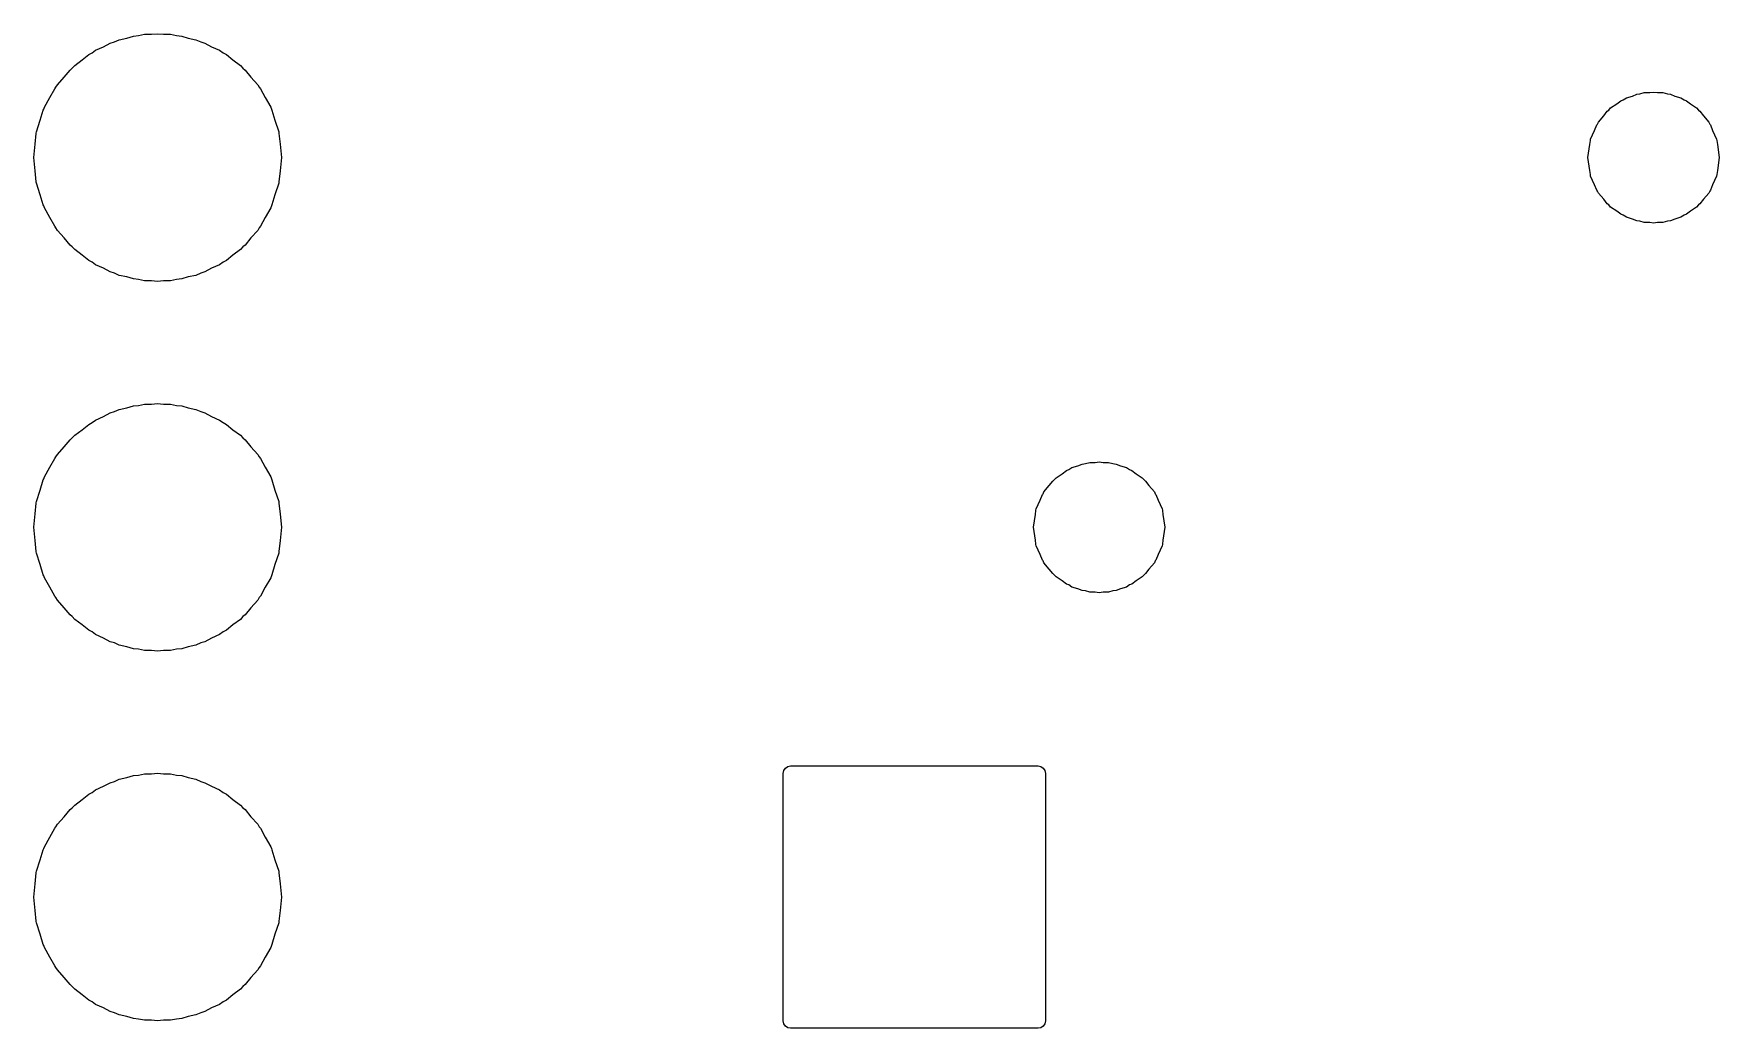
# Model space of a CAD drawing. Extents: x -3.86 to 1.02, y -1.6 to 1.02.
# Drawn here: x -2.1882 to -1.7322, y 0.0645 to 0.3335 of the extents above; entities that cross this region are included whole.
import ezdxf

# ---------------------------------------------------------------- set-up
doc = ezdxf.new("R2010")
doc.units = 0
doc.header["$MEASUREMENT"] = 0
doc.layers.add('BLACK', color=7, linetype='CONTINUOUS')

msp = doc.modelspace()

# ---------------------------------------------------------------- linework, layer by layer
at = {"layer": 'BLACK', "linetype": 'CONTINUOUS'}
for p, q in [((-2.16126, 0.33284), (-2.15985, 0.33298)), ((-2.15985, 0.33298), (-2.15823, 0.33332)), ((-2.15823, 0.33332), (-2.15635, 0.33332)), ((-2.15635, 0.33332), (-2.15472, 0.33348)), ((-2.15472, 0.33348), (-2.1531, 0.33332)), ((-2.1531, 0.33332), (-2.15122, 0.33332)), ((-2.15122, 0.33332), (-2.1496, 0.33298)), ((-2.1496, 0.33298), (-2.14819, 0.33284)), ((-2.17246, 0.3283), (-2.17148, 0.32902)), ((-2.17148, 0.32902), (-2.16935, 0.32996)), ((-2.16935, 0.32996), (-2.16754, 0.33093)), ((-2.16754, 0.33093), (-2.16639, 0.33128)), ((-2.16639, 0.33128), (-2.16508, 0.33186)), ((-2.16508, 0.33186), (-2.16302, 0.3323)), ((-2.16302, 0.3323), (-2.16126, 0.33284)), ((-2.14819, 0.33284), (-2.14643, 0.3323)), ((-2.14643, 0.3323), (-2.14437, 0.33186)), ((-2.14437, 0.33186), (-2.14306, 0.33128)), ((-2.14306, 0.33128), (-2.14191, 0.33093)), ((-2.14191, 0.33093), (-2.14009, 0.32996)), ((-2.14009, 0.32996), (-2.13797, 0.32902)), ((-2.13797, 0.32902), (-2.13699, 0.3283)), ((-2.1784, 0.32367), (-2.17781, 0.32416)), ((-2.17781, 0.32416), (-2.17714, 0.3249)), ((-2.17714, 0.3249), (-2.17508, 0.32639)), ((-2.17508, 0.32639), (-2.17332, 0.32784)), ((-2.17332, 0.32784), (-2.17246, 0.3283)), ((-2.13699, 0.3283), (-2.13612, 0.32784)), ((-2.13612, 0.32784), (-2.13437, 0.32639)), ((-2.13437, 0.32639), (-2.13231, 0.3249)), ((-2.13231, 0.3249), (-2.13164, 0.32416)), ((-2.13164, 0.32416), (-2.13105, 0.32367)), ((-2.18222, 0.31902), (-2.18183, 0.31969)), ((-2.18183, 0.31969), (-2.17998, 0.32175)), ((-2.17998, 0.32175), (-2.1784, 0.32367)), ((-2.13105, 0.32367), (-2.12947, 0.32175)), ((-2.12947, 0.32175), (-2.12762, 0.31969)), ((-2.12762, 0.31969), (-2.12723, 0.31902)), ((-2.18533, 0.31363), (-2.18383, 0.31623)), ((-2.18383, 0.31623), (-2.18256, 0.3186)), ((-2.18256, 0.3186), (-2.18222, 0.31902)), ((-2.12723, 0.31902), (-2.12689, 0.3186)), ((-2.12689, 0.3186), (-2.12562, 0.31623)), ((-2.12562, 0.31623), (-2.12412, 0.31363)), ((-1.75998, 0.31448), (-1.75886, 0.31534)), ((-1.75886, 0.31534), (-1.75824, 0.3156)), ((-1.75824, 0.3156), (-1.75738, 0.31615)), ((-1.75738, 0.31615), (-1.75574, 0.31663)), ((-1.75574, 0.31663), (-1.75458, 0.31711)), ((-1.75458, 0.31711), (-1.75373, 0.31722)), ((-1.75373, 0.31722), (-1.75253, 0.31757)), ((-1.75253, 0.31757), (-1.75105, 0.31757)), ((-1.75105, 0.31757), (-1.75, 0.31771)), ((-1.75, 0.31771), (-1.74895, 0.31757)), ((-1.74895, 0.31757), (-1.74747, 0.31757)), ((-1.74747, 0.31757), (-1.74627, 0.31722)), ((-1.74627, 0.31722), (-1.74542, 0.31711)), ((-1.74542, 0.31711), (-1.74426, 0.31663)), ((-1.74426, 0.31663), (-1.74262, 0.31615)), ((-1.74262, 0.31615), (-1.74176, 0.3156)), ((-1.74176, 0.3156), (-1.74114, 0.31534)), ((-1.74114, 0.31534), (-1.74002, 0.31448)), ((-2.18649, 0.31006), (-2.18566, 0.31281)), ((-2.18566, 0.31281), (-2.1855, 0.3131)), ((-2.1855, 0.3131), (-2.18533, 0.31363)), ((-2.12412, 0.31363), (-2.12394, 0.3131)), ((-2.12394, 0.3131), (-2.12379, 0.31281)), ((-2.12379, 0.31281), (-2.12296, 0.31006)), ((-1.76494, 0.3096), (-1.76348, 0.31128)), ((-1.76348, 0.31128), (-1.76253, 0.31252)), ((-1.76253, 0.31252), (-1.76216, 0.31281)), ((-1.76216, 0.31281), (-1.76163, 0.31342)), ((-1.76163, 0.31342), (-1.75998, 0.31448)), ((-1.74002, 0.31448), (-1.73837, 0.31342)), ((-1.73837, 0.31342), (-1.73784, 0.31281)), ((-1.73784, 0.31281), (-1.73747, 0.31252)), ((-1.73747, 0.31252), (-1.73652, 0.31128)), ((-1.73652, 0.31128), (-1.73506, 0.3096)), ((-2.18785, 0.30361), (-2.18756, 0.30653)), ((-2.18756, 0.30653), (-2.18753, 0.30663)), ((-2.18753, 0.30663), (-2.1875, 0.30697)), ((-2.1875, 0.30697), (-2.18649, 0.31006)), ((-2.12296, 0.31006), (-2.12195, 0.30697)), ((-2.12195, 0.30697), (-2.12192, 0.30663)), ((-2.12192, 0.30663), (-2.12189, 0.30653)), ((-2.12189, 0.30653), (-2.1216, 0.3036)), ((-1.76704, 0.305), (-1.76596, 0.30735)), ((-1.76596, 0.30735), (-1.76534, 0.30886)), ((-1.76534, 0.30886), (-1.76518, 0.30906)), ((-1.76518, 0.30906), (-1.76494, 0.3096)), ((-1.73506, 0.3096), (-1.73482, 0.30906)), ((-1.73482, 0.30906), (-1.73466, 0.30886)), ((-1.73466, 0.30886), (-1.73404, 0.30735)), ((-1.73404, 0.30735), (-1.73296, 0.305)), ((-2.18823, 0.3), (-2.18785, 0.30361)), ((-2.1216, 0.3036), (-2.12122, 0.3)), ((-1.76776, 0.3), (-1.76725, 0.30351)), ((-1.76725, 0.30351), (-1.76711, 0.30458)), ((-1.76711, 0.30458), (-1.76709, 0.30463)), ((-1.76709, 0.30463), (-1.76704, 0.305)), ((-1.73296, 0.305), (-1.73291, 0.30463)), ((-1.73291, 0.30463), (-1.73289, 0.30458)), ((-1.73289, 0.30458), (-1.73275, 0.3035)), ((-1.73275, 0.3035), (-1.73224, 0.3)), ((-2.18785, 0.29639), (-2.18823, 0.3)), ((-2.1216, 0.2964), (-2.12189, 0.29347)), ((-2.12122, 0.3), (-2.1216, 0.2964)), ((-1.76725, 0.2965), (-1.76776, 0.3)), ((-1.76711, 0.29541), (-1.76725, 0.2965)), ((-1.73275, 0.2965), (-1.73289, 0.29541)), ((-1.73224, 0.3), (-1.73275, 0.2965)), ((-2.18756, 0.29347), (-2.18785, 0.29639)), ((-2.18753, 0.29337), (-2.18756, 0.29347)), ((-2.1875, 0.29303), (-2.18753, 0.29337)), ((-2.18649, 0.28994), (-2.1875, 0.29303)), ((-2.12195, 0.29303), (-2.12296, 0.28994)), ((-2.12192, 0.29337), (-2.12195, 0.29303)), ((-2.12189, 0.29347), (-2.12192, 0.29337)), ((-1.76709, 0.29537), (-1.76711, 0.29541)), ((-1.76704, 0.295), (-1.76709, 0.29537)), ((-1.76596, 0.29265), (-1.76704, 0.295)), ((-1.76534, 0.29114), (-1.76596, 0.29265)), ((-1.73404, 0.29265), (-1.73466, 0.29114)), ((-1.73296, 0.295), (-1.73404, 0.29265)), ((-1.73291, 0.29537), (-1.73296, 0.295)), ((-1.73289, 0.29541), (-1.73291, 0.29537)), ((-2.18566, 0.28719), (-2.18649, 0.28994)), ((-2.12296, 0.28994), (-2.12379, 0.28719)), ((-1.76518, 0.29094), (-1.76534, 0.29114)), ((-1.76494, 0.2904), (-1.76518, 0.29094)), ((-1.76348, 0.28872), (-1.76494, 0.2904)), ((-1.76253, 0.28747), (-1.76348, 0.28872)), ((-1.76216, 0.28719), (-1.76253, 0.28747)), ((-1.73747, 0.28747), (-1.73784, 0.28719)), ((-1.73652, 0.28872), (-1.73747, 0.28747)), ((-1.73506, 0.2904), (-1.73652, 0.28872)), ((-1.73482, 0.29094), (-1.73506, 0.2904)), ((-1.73466, 0.29114), (-1.73482, 0.29094)), ((-2.1855, 0.2869), (-2.18566, 0.28719)), ((-2.18533, 0.28637), (-2.1855, 0.2869)), ((-2.18383, 0.28377), (-2.18533, 0.28637)), ((-2.18256, 0.2814), (-2.18383, 0.28377)), ((-2.12562, 0.28377), (-2.12689, 0.2814)), ((-2.12412, 0.28637), (-2.12562, 0.28377)), ((-2.12394, 0.2869), (-2.12412, 0.28637)), ((-2.12379, 0.28719), (-2.12394, 0.2869)), ((-1.76163, 0.28658), (-1.76216, 0.28719)), ((-1.75998, 0.28552), (-1.76163, 0.28658)), ((-1.75886, 0.28466), (-1.75998, 0.28552)), ((-1.75824, 0.28441), (-1.75886, 0.28466)), ((-1.75738, 0.28385), (-1.75824, 0.28441)), ((-1.75574, 0.28337), (-1.75738, 0.28385)), ((-1.75458, 0.28289), (-1.75574, 0.28337)), ((-1.75373, 0.28278), (-1.75458, 0.28289)), ((-1.75253, 0.28242), (-1.75373, 0.28278)), ((-1.74627, 0.28278), (-1.74747, 0.28242)), ((-1.74542, 0.28289), (-1.74627, 0.28278)), ((-1.74426, 0.28337), (-1.74542, 0.28289)), ((-1.74262, 0.28385), (-1.74426, 0.28337)), ((-1.74176, 0.28441), (-1.74262, 0.28385)), ((-1.74114, 0.28466), (-1.74176, 0.28441)), ((-1.74002, 0.28552), (-1.74114, 0.28466)), ((-1.73837, 0.28658), (-1.74002, 0.28552)), ((-1.73784, 0.28719), (-1.73837, 0.28658)), ((-2.18222, 0.28098), (-2.18256, 0.2814)), ((-2.18183, 0.28031), (-2.18222, 0.28098)), ((-2.17998, 0.27825), (-2.18183, 0.28031)), ((-2.1784, 0.27633), (-2.17998, 0.27825)), ((-2.12947, 0.27825), (-2.13105, 0.27633)), ((-2.12762, 0.28031), (-2.12947, 0.27825)), ((-2.12723, 0.28098), (-2.12762, 0.28031)), ((-2.12689, 0.2814), (-2.12723, 0.28098)), ((-1.75105, 0.28242), (-1.75253, 0.28242)), ((-1.75, 0.28229), (-1.75105, 0.28242)), ((-1.74895, 0.28242), (-1.75, 0.28229)), ((-1.74747, 0.28242), (-1.74895, 0.28242)), ((-2.17781, 0.27584), (-2.1784, 0.27633)), ((-2.17714, 0.2751), (-2.17781, 0.27584)), ((-2.17508, 0.27361), (-2.17714, 0.2751)), ((-2.17332, 0.27216), (-2.17508, 0.27361)), ((-2.13436, 0.27361), (-2.13612, 0.27216)), ((-2.13231, 0.2751), (-2.13436, 0.27361)), ((-2.13164, 0.27584), (-2.13231, 0.2751)), ((-2.13105, 0.27633), (-2.13164, 0.27584)), ((-2.17246, 0.2717), (-2.17332, 0.27216)), ((-2.17148, 0.27098), (-2.17246, 0.2717)), ((-2.16935, 0.27004), (-2.17148, 0.27098)), ((-2.16754, 0.26907), (-2.16935, 0.27004)), ((-2.16639, 0.26872), (-2.16754, 0.26907)), ((-2.14191, 0.26907), (-2.14306, 0.26872)), ((-2.14009, 0.27004), (-2.14191, 0.26907)), ((-2.13797, 0.27098), (-2.14009, 0.27004)), ((-2.13699, 0.2717), (-2.13797, 0.27098)), ((-2.13612, 0.27216), (-2.13699, 0.2717)), ((-2.16508, 0.26814), (-2.16639, 0.26872)), ((-2.16302, 0.2677), (-2.16508, 0.26814)), ((-2.16126, 0.26716), (-2.16302, 0.2677)), ((-2.15985, 0.26703), (-2.16126, 0.26716)), ((-2.15823, 0.26668), (-2.15985, 0.26703)), ((-2.15635, 0.26668), (-2.15823, 0.26668)), ((-2.15472, 0.26652), (-2.15635, 0.26668)), ((-2.1531, 0.26668), (-2.15472, 0.26652)), ((-2.15122, 0.26668), (-2.1531, 0.26668)), ((-2.1496, 0.26703), (-2.15122, 0.26668)), ((-2.14819, 0.26716), (-2.1496, 0.26703)), ((-2.14643, 0.2677), (-2.14819, 0.26716)), ((-2.14437, 0.26814), (-2.14643, 0.2677)), ((-2.14306, 0.26872), (-2.14437, 0.26814)), ((-2.16302, 0.2323), (-2.16126, 0.23284)), ((-2.16126, 0.23284), (-2.15985, 0.23297)), ((-2.15985, 0.23297), (-2.15823, 0.23332)), ((-2.15823, 0.23332), (-2.15635, 0.23332)), ((-2.15635, 0.23332), (-2.15472, 0.23348)), ((-2.15472, 0.23348), (-2.1531, 0.23332)), ((-2.1531, 0.23332), (-2.15122, 0.23332)), ((-2.15122, 0.23332), (-2.1496, 0.23297)), ((-2.1496, 0.23297), (-2.14819, 0.23284)), ((-2.14819, 0.23284), (-2.14643, 0.2323)), ((-2.17332, 0.22784), (-2.17246, 0.2283)), ((-2.17246, 0.2283), (-2.17148, 0.22901)), ((-2.17148, 0.22901), (-2.16935, 0.22996)), ((-2.16935, 0.22996), (-2.16754, 0.23093)), ((-2.16754, 0.23093), (-2.16639, 0.23128)), ((-2.16639, 0.23128), (-2.16508, 0.23186)), ((-2.16508, 0.23186), (-2.16302, 0.2323)), ((-2.14643, 0.2323), (-2.14437, 0.23186)), ((-2.14437, 0.23186), (-2.14306, 0.23128)), ((-2.14306, 0.23128), (-2.14191, 0.23093)), ((-2.14191, 0.23093), (-2.14009, 0.22996)), ((-2.14009, 0.22996), (-2.13797, 0.22901)), ((-2.13797, 0.22901), (-2.13699, 0.2283)), ((-2.13699, 0.2283), (-2.13612, 0.22784)), ((-2.17998, 0.22175), (-2.1784, 0.22367)), ((-2.1784, 0.22367), (-2.17781, 0.22416)), ((-2.17781, 0.22416), (-2.17714, 0.2249)), ((-2.17714, 0.2249), (-2.17508, 0.2264)), ((-2.17508, 0.2264), (-2.17332, 0.22784)), ((-2.13612, 0.22784), (-2.13437, 0.22639)), ((-2.13437, 0.22639), (-2.13231, 0.2249)), ((-2.13231, 0.2249), (-2.13164, 0.22416)), ((-2.13164, 0.22416), (-2.13105, 0.22367)), ((-2.13105, 0.22367), (-2.12947, 0.22175)), ((-2.18256, 0.2186), (-2.18222, 0.21902)), ((-2.18222, 0.21902), (-2.18183, 0.21969)), ((-2.18183, 0.21969), (-2.17998, 0.22175)), ((-2.12947, 0.22175), (-2.12762, 0.21969)), ((-2.12762, 0.21969), (-2.12723, 0.21902)), ((-2.12723, 0.21902), (-2.12689, 0.2186)), ((-2.18533, 0.21363), (-2.18383, 0.21623)), ((-2.18383, 0.21623), (-2.18256, 0.2186)), ((-2.12689, 0.2186), (-2.12562, 0.21623)), ((-2.12562, 0.21623), (-2.12412, 0.21363)), ((-1.91163, 0.21342), (-1.90998, 0.21448)), ((-1.90998, 0.21448), (-1.90886, 0.21534)), ((-1.90886, 0.21534), (-1.90824, 0.2156)), ((-1.90824, 0.2156), (-1.90738, 0.21615)), ((-1.90738, 0.21615), (-1.90574, 0.21663)), ((-1.90574, 0.21663), (-1.90458, 0.21711)), ((-1.90458, 0.21711), (-1.90373, 0.21722)), ((-1.90373, 0.21722), (-1.90253, 0.21757)), ((-1.90253, 0.21757), (-1.90105, 0.21757)), ((-1.90105, 0.21757), (-1.9, 0.21771)), ((-1.9, 0.21771), (-1.89895, 0.21757)), ((-1.89895, 0.21757), (-1.89747, 0.21757)), ((-1.89747, 0.21757), (-1.89627, 0.21722)), ((-1.89627, 0.21722), (-1.89542, 0.21711)), ((-1.89542, 0.21711), (-1.89426, 0.21663)), ((-1.89426, 0.21663), (-1.89262, 0.21615)), ((-1.89262, 0.21615), (-1.89176, 0.2156)), ((-1.89176, 0.2156), (-1.89114, 0.21534)), ((-1.89114, 0.21534), (-1.89002, 0.21447)), ((-1.89002, 0.21447), (-1.88837, 0.21342)), ((-2.1875, 0.20697), (-2.18649, 0.21006)), ((-2.18649, 0.21006), (-2.18566, 0.21281)), ((-2.18566, 0.21281), (-2.1855, 0.2131)), ((-2.1855, 0.2131), (-2.18533, 0.21363)), ((-2.12412, 0.21363), (-2.12394, 0.2131)), ((-2.12394, 0.2131), (-2.12379, 0.21281)), ((-2.12379, 0.21281), (-2.12296, 0.21006)), ((-2.12296, 0.21006), (-2.12195, 0.20697)), ((-1.91494, 0.2096), (-1.91348, 0.21128)), ((-1.91348, 0.21128), (-1.91253, 0.21252)), ((-1.91253, 0.21252), (-1.91216, 0.21281)), ((-1.91216, 0.21281), (-1.91163, 0.21342)), ((-1.88837, 0.21342), (-1.88784, 0.21281)), ((-1.88784, 0.21281), (-1.88747, 0.21252)), ((-1.88747, 0.21252), (-1.88652, 0.21128)), ((-1.88652, 0.21128), (-1.88506, 0.2096)), ((-2.18785, 0.20361), (-2.18756, 0.20653)), ((-2.18756, 0.20653), (-2.18753, 0.20663)), ((-2.18753, 0.20663), (-2.1875, 0.20697)), ((-2.12195, 0.20697), (-2.12192, 0.20663)), ((-2.12192, 0.20663), (-2.12189, 0.20653)), ((-2.12189, 0.20653), (-2.1216, 0.2036)), ((-1.91704, 0.205), (-1.91596, 0.20735)), ((-1.91596, 0.20735), (-1.91534, 0.20886)), ((-1.91534, 0.20886), (-1.91518, 0.20906)), ((-1.91518, 0.20906), (-1.91494, 0.2096)), ((-1.88506, 0.2096), (-1.88482, 0.20906)), ((-1.88482, 0.20906), (-1.88466, 0.20886)), ((-1.88466, 0.20886), (-1.88404, 0.20735)), ((-1.88404, 0.20735), (-1.88296, 0.205)), ((-2.18823, 0.2), (-2.18785, 0.20361)), ((-2.1216, 0.2036), (-2.12122, 0.2)), ((-1.91776, 0.2), (-1.91725, 0.20351)), ((-1.91725, 0.20351), (-1.91711, 0.20458)), ((-1.91711, 0.20458), (-1.91709, 0.20463)), ((-1.91709, 0.20463), (-1.91704, 0.205)), ((-1.88296, 0.205), (-1.88291, 0.20463)), ((-1.88291, 0.20463), (-1.88289, 0.20458)), ((-1.88289, 0.20458), (-1.88275, 0.2035)), ((-1.88275, 0.2035), (-1.88224, 0.2)), ((-2.18785, 0.19639), (-2.18823, 0.2)), ((-2.18756, 0.19347), (-2.18785, 0.19639)), ((-2.1216, 0.1964), (-2.12189, 0.19347)), ((-2.12122, 0.2), (-2.1216, 0.1964)), ((-1.91725, 0.19649), (-1.91776, 0.2)), ((-1.91711, 0.19542), (-1.91725, 0.19649)), ((-1.88275, 0.1965), (-1.88289, 0.19542)), ((-1.88224, 0.2), (-1.88275, 0.1965)), ((-2.18753, 0.19337), (-2.18756, 0.19347)), ((-2.1875, 0.19303), (-2.18753, 0.19337)), ((-2.18649, 0.18994), (-2.1875, 0.19303)), ((-2.12195, 0.19303), (-2.12296, 0.18994)), ((-2.12192, 0.19337), (-2.12195, 0.19303)), ((-2.12189, 0.19347), (-2.12192, 0.19337)), ((-1.91709, 0.19537), (-1.91711, 0.19542)), ((-1.91704, 0.195), (-1.91709, 0.19537)), ((-1.91596, 0.19265), (-1.91704, 0.195)), ((-1.91534, 0.19114), (-1.91596, 0.19265)), ((-1.88404, 0.19265), (-1.88466, 0.19114)), ((-1.88296, 0.195), (-1.88404, 0.19265)), ((-1.88291, 0.19537), (-1.88296, 0.195)), ((-1.88289, 0.19542), (-1.88291, 0.19537)), ((-2.18566, 0.18719), (-2.18649, 0.18994)), ((-2.1855, 0.1869), (-2.18566, 0.18719)), ((-2.12379, 0.18719), (-2.12394, 0.1869)), ((-2.12296, 0.18994), (-2.12379, 0.18719)), ((-1.91518, 0.19094), (-1.91534, 0.19114)), ((-1.91494, 0.1904), (-1.91518, 0.19094)), ((-1.91348, 0.18872), (-1.91494, 0.1904)), ((-1.91253, 0.18748), (-1.91348, 0.18872)), ((-1.91216, 0.18719), (-1.91253, 0.18748)), ((-1.91163, 0.18658), (-1.91216, 0.18719)), ((-1.88784, 0.18719), (-1.88837, 0.18658)), ((-1.88747, 0.18748), (-1.88784, 0.18719)), ((-1.88652, 0.18872), (-1.88747, 0.18748)), ((-1.88506, 0.1904), (-1.88652, 0.18872)), ((-1.88482, 0.19094), (-1.88506, 0.1904)), ((-1.88466, 0.19114), (-1.88482, 0.19094)), ((-2.18533, 0.18637), (-2.1855, 0.1869)), ((-2.18383, 0.18377), (-2.18533, 0.18637)), ((-2.18256, 0.1814), (-2.18383, 0.18377)), ((-2.12562, 0.18377), (-2.12689, 0.1814)), ((-2.12412, 0.18637), (-2.12562, 0.18377)), ((-2.12394, 0.1869), (-2.12412, 0.18637)), ((-1.90998, 0.18552), (-1.91163, 0.18658)), ((-1.90886, 0.18466), (-1.90998, 0.18552)), ((-1.90824, 0.18441), (-1.90886, 0.18466)), ((-1.90738, 0.18385), (-1.90824, 0.18441)), ((-1.90574, 0.18337), (-1.90738, 0.18385)), ((-1.90458, 0.18289), (-1.90574, 0.18337)), ((-1.90373, 0.18278), (-1.90458, 0.18289)), ((-1.90253, 0.18243), (-1.90373, 0.18278)), ((-1.90105, 0.18243), (-1.90253, 0.18243)), ((-1.9, 0.18229), (-1.90105, 0.18243)), ((-1.89895, 0.18243), (-1.9, 0.18229)), ((-1.89747, 0.18243), (-1.89895, 0.18243)), ((-1.89627, 0.18278), (-1.89747, 0.18243)), ((-1.89542, 0.18289), (-1.89627, 0.18278)), ((-1.89426, 0.18337), (-1.89542, 0.18289)), ((-1.89262, 0.18385), (-1.89426, 0.18337)), ((-1.89176, 0.18441), (-1.89262, 0.18385)), ((-1.89114, 0.18466), (-1.89176, 0.18441)), ((-1.89002, 0.18552), (-1.89114, 0.18466)), ((-1.88837, 0.18658), (-1.89002, 0.18552)), ((-2.18222, 0.18098), (-2.18256, 0.1814)), ((-2.18183, 0.18031), (-2.18222, 0.18098)), ((-2.17998, 0.17825), (-2.18183, 0.18031)), ((-2.1784, 0.17633), (-2.17998, 0.17825)), ((-2.12947, 0.17825), (-2.13105, 0.17633)), ((-2.12762, 0.18031), (-2.12947, 0.17825)), ((-2.12723, 0.18098), (-2.12762, 0.18031)), ((-2.12689, 0.1814), (-2.12723, 0.18098)), ((-2.17781, 0.17584), (-2.1784, 0.17633)), ((-2.17714, 0.1751), (-2.17781, 0.17584)), ((-2.17508, 0.17361), (-2.17714, 0.1751)), ((-2.17332, 0.17216), (-2.17508, 0.17361)), ((-2.13436, 0.17361), (-2.13612, 0.17216)), ((-2.13231, 0.1751), (-2.13436, 0.17361)), ((-2.13164, 0.17584), (-2.13231, 0.1751)), ((-2.13105, 0.17633), (-2.13164, 0.17584)), ((-2.17246, 0.1717), (-2.17332, 0.17216)), ((-2.17148, 0.17098), (-2.17246, 0.1717)), ((-2.16935, 0.17004), (-2.17148, 0.17098)), ((-2.16754, 0.16907), (-2.16935, 0.17004)), ((-2.16639, 0.16872), (-2.16754, 0.16907)), ((-2.16508, 0.16814), (-2.16639, 0.16872)), ((-2.14306, 0.16872), (-2.14437, 0.16814)), ((-2.14191, 0.16907), (-2.14306, 0.16872)), ((-2.14009, 0.17004), (-2.14191, 0.16907)), ((-2.13797, 0.17098), (-2.14009, 0.17004)), ((-2.13699, 0.1717), (-2.13797, 0.17098)), ((-2.13612, 0.17216), (-2.13699, 0.1717)), ((-2.16302, 0.1677), (-2.16508, 0.16814)), ((-2.16126, 0.16716), (-2.16302, 0.1677)), ((-2.15985, 0.16703), (-2.16126, 0.16716)), ((-2.15823, 0.16668), (-2.15985, 0.16703)), ((-2.15635, 0.16668), (-2.15823, 0.16668)), ((-2.15472, 0.16652), (-2.15635, 0.16668)), ((-2.1531, 0.16668), (-2.15472, 0.16652)), ((-2.15122, 0.16668), (-2.1531, 0.16668)), ((-2.1496, 0.16703), (-2.15122, 0.16668)), ((-2.14819, 0.16716), (-2.1496, 0.16703)), ((-2.14643, 0.1677), (-2.14819, 0.16716)), ((-2.14437, 0.16814), (-2.14643, 0.1677)), ((-2.16508, 0.13186), (-2.16302, 0.1323)), ((-2.16302, 0.1323), (-2.16126, 0.13284)), ((-2.16126, 0.13284), (-2.15985, 0.13298)), ((-2.15985, 0.13298), (-2.15823, 0.13332)), ((-2.15823, 0.13332), (-2.15635, 0.13332)), ((-2.15635, 0.13332), (-2.15472, 0.13348)), ((-2.15472, 0.13348), (-2.1531, 0.13332)), ((-2.1531, 0.13332), (-2.15122, 0.13332)), ((-2.15122, 0.13332), (-2.1496, 0.13298)), ((-2.1496, 0.13298), (-2.14819, 0.13284)), ((-2.14819, 0.13284), (-2.14643, 0.1323)), ((-2.14643, 0.1323), (-2.14437, 0.13186)), ((-1.98547, 0.13347), (-1.98532, 0.13423)), ((-1.98547, 0.06654), (-1.98547, 0.13347)), ((-1.98532, 0.13423), (-1.98488, 0.13488)), ((-1.98488, 0.13488), (-1.98423, 0.13532)), ((-1.98423, 0.13532), (-1.98346, 0.13547)), ((-1.98346, 0.13547), (-1.91654, 0.13547)), ((-1.91654, 0.13547), (-1.91577, 0.13532)), ((-1.91577, 0.13532), (-1.91512, 0.13488)), ((-1.91512, 0.13488), (-1.91468, 0.13423)), ((-1.91468, 0.13423), (-1.91453, 0.13347)), ((-1.91453, 0.13347), (-1.91453, 0.06654)), ((-2.17508, 0.1264), (-2.17332, 0.12784)), ((-2.17332, 0.12784), (-2.17246, 0.1283)), ((-2.17246, 0.1283), (-2.17148, 0.12901)), ((-2.17148, 0.12901), (-2.16935, 0.12996)), ((-2.16935, 0.12996), (-2.16754, 0.13093)), ((-2.16754, 0.13093), (-2.16639, 0.13128)), ((-2.16639, 0.13128), (-2.16508, 0.13186)), ((-2.14437, 0.13186), (-2.14306, 0.13128)), ((-2.14306, 0.13128), (-2.14191, 0.13093)), ((-2.14191, 0.13093), (-2.14009, 0.12996)), ((-2.14009, 0.12996), (-2.13797, 0.12901)), ((-2.13797, 0.12901), (-2.13699, 0.1283)), ((-2.13699, 0.1283), (-2.13612, 0.12784)), ((-2.13612, 0.12784), (-2.13437, 0.12639)), ((-2.17998, 0.12175), (-2.1784, 0.12367)), ((-2.1784, 0.12367), (-2.17781, 0.12416)), ((-2.17781, 0.12416), (-2.17714, 0.1249)), ((-2.17714, 0.1249), (-2.17508, 0.1264)), ((-2.13437, 0.12639), (-2.13231, 0.1249)), ((-2.13231, 0.1249), (-2.13164, 0.12416)), ((-2.13164, 0.12416), (-2.13105, 0.12367)), ((-2.13105, 0.12367), (-2.12947, 0.12175)), ((-2.18383, 0.11623), (-2.18256, 0.1186)), ((-2.18256, 0.1186), (-2.18222, 0.11902)), ((-2.18222, 0.11902), (-2.18183, 0.11969)), ((-2.18183, 0.11969), (-2.17998, 0.12175)), ((-2.12947, 0.12175), (-2.12762, 0.11969)), ((-2.12762, 0.11969), (-2.12723, 0.11902)), ((-2.12723, 0.11902), (-2.12689, 0.1186)), ((-2.12689, 0.1186), (-2.12562, 0.11623)), ((-2.18533, 0.11363), (-2.18383, 0.11623)), ((-2.12562, 0.11623), (-2.12412, 0.11363)), ((-2.1875, 0.10697), (-2.18649, 0.11006)), ((-2.18649, 0.11006), (-2.18566, 0.11281)), ((-2.18566, 0.11281), (-2.1855, 0.1131)), ((-2.1855, 0.1131), (-2.18533, 0.11363)), ((-2.12412, 0.11363), (-2.12394, 0.1131)), ((-2.12394, 0.1131), (-2.12379, 0.11281)), ((-2.12379, 0.11281), (-2.12296, 0.11006)), ((-2.12296, 0.11006), (-2.12195, 0.10697)), ((-2.18785, 0.10361), (-2.18756, 0.10653)), ((-2.18756, 0.10653), (-2.18753, 0.10663)), ((-2.18753, 0.10663), (-2.1875, 0.10697)), ((-2.12195, 0.10697), (-2.12192, 0.10663)), ((-2.12192, 0.10663), (-2.12189, 0.10653)), ((-2.12189, 0.10653), (-2.1216, 0.1036)), ((-2.18823, 0.1), (-2.18785, 0.10361)), ((-2.1216, 0.1036), (-2.12122, 0.1)), ((-2.18785, 0.09639), (-2.18823, 0.1)), ((-2.18756, 0.09347), (-2.18785, 0.09639)), ((-2.1216, 0.0964), (-2.12189, 0.09347)), ((-2.12122, 0.1), (-2.1216, 0.0964)), ((-2.18753, 0.09337), (-2.18756, 0.09347)), ((-2.1875, 0.09303), (-2.18753, 0.09337)), ((-2.18649, 0.08994), (-2.1875, 0.09303)), ((-2.12195, 0.09303), (-2.12296, 0.08994)), ((-2.12192, 0.09337), (-2.12195, 0.09303)), ((-2.12189, 0.09347), (-2.12192, 0.09337)), ((-2.18566, 0.08719), (-2.18649, 0.08994)), ((-2.1855, 0.0869), (-2.18566, 0.08719)), ((-2.18533, 0.08637), (-2.1855, 0.0869)), ((-2.12394, 0.0869), (-2.12412, 0.08637)), ((-2.12379, 0.08719), (-2.12394, 0.0869)), ((-2.12296, 0.08994), (-2.12379, 0.08719)), ((-2.18383, 0.08377), (-2.18533, 0.08637)), ((-2.18256, 0.0814), (-2.18383, 0.08377)), ((-2.12562, 0.08377), (-2.12689, 0.0814)), ((-2.12412, 0.08637), (-2.12562, 0.08377)), ((-2.18222, 0.08098), (-2.18256, 0.0814)), ((-2.18183, 0.08031), (-2.18222, 0.08098)), ((-2.17998, 0.07825), (-2.18183, 0.08031)), ((-2.1784, 0.07633), (-2.17998, 0.07825)), ((-2.12947, 0.07825), (-2.13105, 0.07633)), ((-2.12762, 0.08031), (-2.12947, 0.07825)), ((-2.12723, 0.08098), (-2.12762, 0.08031)), ((-2.12689, 0.0814), (-2.12723, 0.08098)), ((-2.17781, 0.07584), (-2.1784, 0.07633)), ((-2.17714, 0.0751), (-2.17781, 0.07584)), ((-2.17508, 0.07361), (-2.17714, 0.0751)), ((-2.17332, 0.07216), (-2.17508, 0.07361)), ((-2.13436, 0.07361), (-2.13612, 0.07216)), ((-2.13231, 0.0751), (-2.13436, 0.07361)), ((-2.13164, 0.07584), (-2.13231, 0.0751)), ((-2.13105, 0.07633), (-2.13164, 0.07584)), ((-2.17246, 0.0717), (-2.17332, 0.07216)), ((-2.17148, 0.07098), (-2.17246, 0.0717)), ((-2.16935, 0.07004), (-2.17148, 0.07098)), ((-2.16754, 0.06907), (-2.16935, 0.07004)), ((-2.16639, 0.06872), (-2.16754, 0.06907)), ((-2.16508, 0.06814), (-2.16639, 0.06872)), ((-2.14306, 0.06872), (-2.14437, 0.06814)), ((-2.14191, 0.06907), (-2.14306, 0.06872)), ((-2.14009, 0.07004), (-2.14191, 0.06907)), ((-2.13797, 0.07098), (-2.14009, 0.07004)), ((-2.13699, 0.0717), (-2.13797, 0.07098)), ((-2.13612, 0.07216), (-2.13699, 0.0717)), ((-2.16302, 0.0677), (-2.16508, 0.06814)), ((-2.16126, 0.06716), (-2.16302, 0.0677)), ((-2.15985, 0.06702), (-2.16126, 0.06716)), ((-2.15823, 0.06668), (-2.15985, 0.06702)), ((-2.15635, 0.06668), (-2.15823, 0.06668)), ((-2.15472, 0.06652), (-2.15635, 0.06668)), ((-2.1531, 0.06668), (-2.15472, 0.06652)), ((-2.15122, 0.06668), (-2.1531, 0.06668)), ((-2.1496, 0.06702), (-2.15122, 0.06668)), ((-2.14819, 0.06716), (-2.1496, 0.06702)), ((-2.14643, 0.0677), (-2.14819, 0.06716)), ((-2.14437, 0.06814), (-2.14643, 0.0677)), ((-1.98532, 0.06577), (-1.98547, 0.06654)), ((-1.98488, 0.06512), (-1.98532, 0.06577)), ((-1.98423, 0.06468), (-1.98488, 0.06512)), ((-1.98346, 0.06453), (-1.98423, 0.06468)), ((-1.98298, 0.06453), (-1.98346, 0.06453)), ((-1.91702, 0.06453), (-1.98298, 0.06453)), ((-1.91654, 0.06453), (-1.91702, 0.06453)), ((-1.91577, 0.06468), (-1.91654, 0.06453)), ((-1.91512, 0.06512), (-1.91577, 0.06468)), ((-1.91468, 0.06577), (-1.91512, 0.06512)), ((-1.91453, 0.06654), (-1.91468, 0.06577))]:
    msp.add_line(p, q, dxfattribs=at)

doc.saveas('drawing.dxf')
